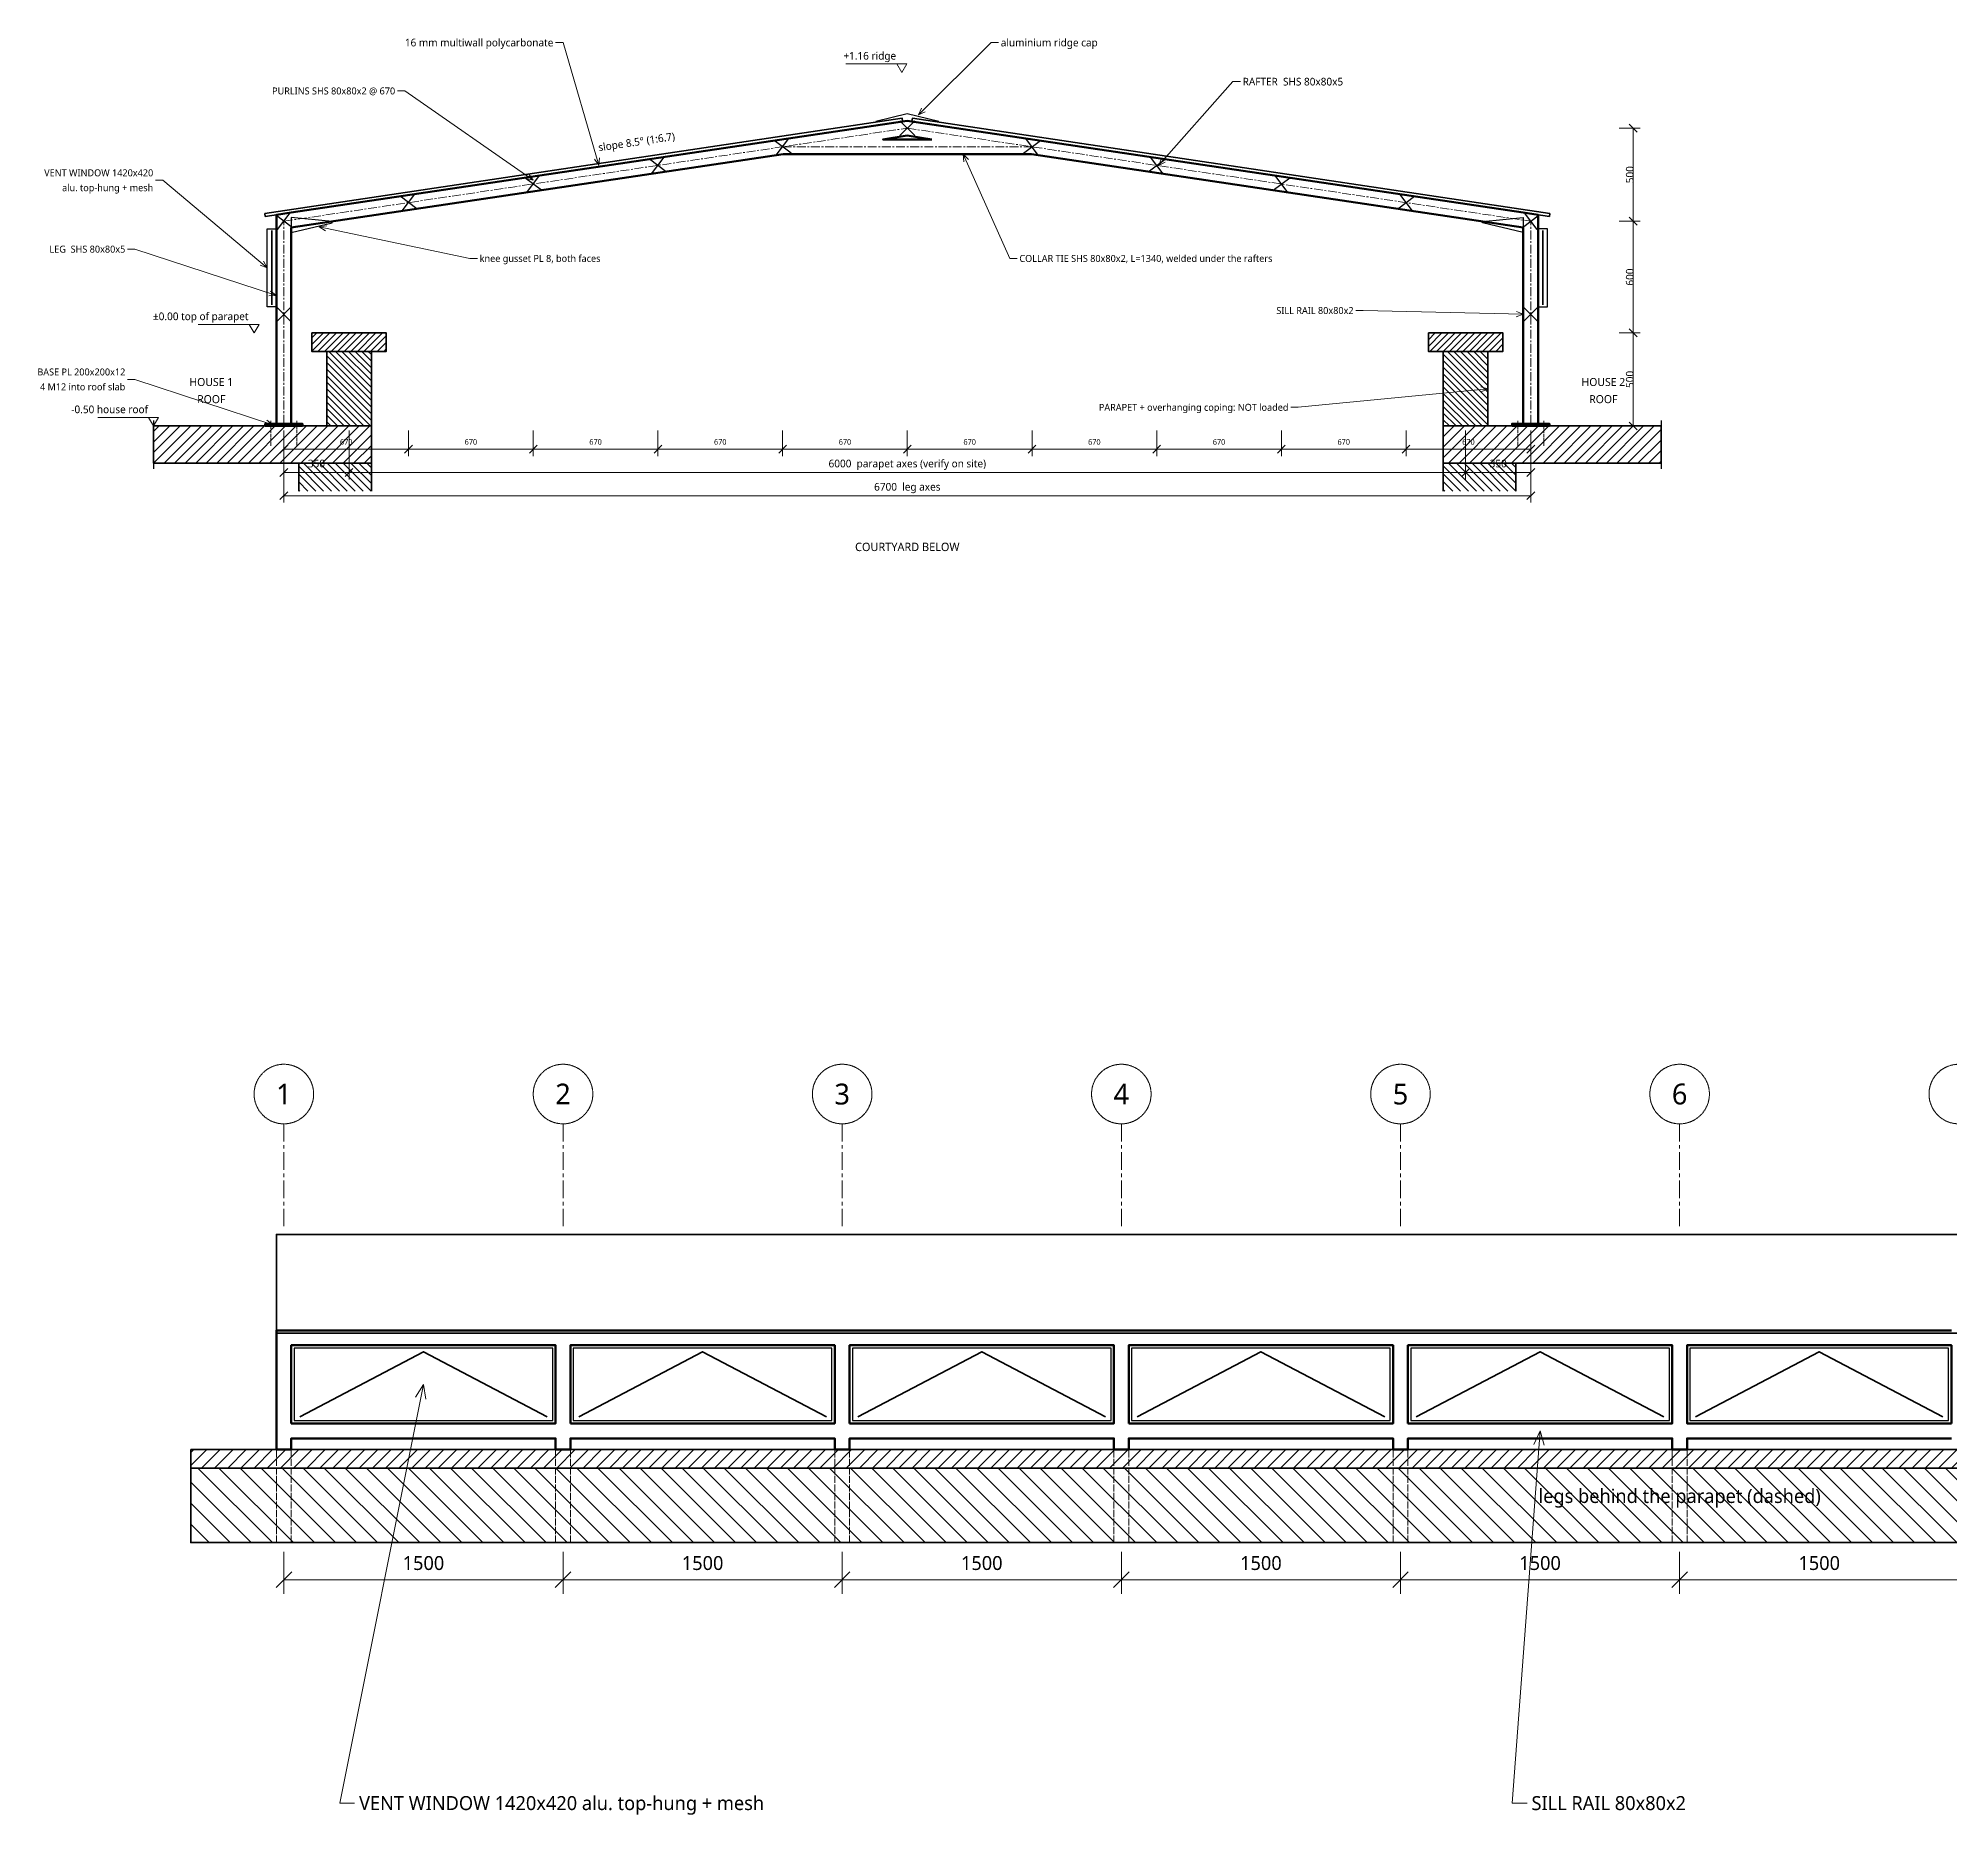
# Model space of a CAD drawing. Header units: millimetres. Extents: x -1920 to 25224, y -7963 to 28243.
# Drawn here: x -1320 to 8952, y -7963 to 1583 of the extents above; entities that cross this region are included whole.
import ezdxf
from ezdxf.enums import TextEntityAlignment as Align

# ---------------------------------------------------------------- set-up
doc = ezdxf.new("R2010")
doc.units = ezdxf.units.MM
doc.linetypes.add('CENTER', pattern=[5.08, 3.175, -0.635, 0.635, -0.635])
doc.linetypes.add('DASHED', pattern=[1.524, 1.27, -0.254])
for name, color, linetype, lineweight in [('A-ALU', 5, 'CONTINUOUS', 30), ('A-CONC', 8, 'CONTINUOUS', 35), ('A-DIM', 2, 'CONTINUOUS', 18), ('A-GLAZ', 4, 'CONTINUOUS', 35), ('A-GRID', 1, 'CENTER', 18), ('A-HATCH', 8, 'CONTINUOUS', 13), ('A-TEXT', 7, 'CONTINUOUS', 18), ('S-CENTER', 1, 'CENTER', 18), ('S-HIDDEN', 8, 'DASHED', 18), ('S-STEEL', 7, 'CONTINUOUS', 50), ('S-STEEL-THIN', 7, 'CONTINUOUS', 25)]:
    doc.layers.add(name, color=color, linetype=linetype, lineweight=lineweight)
doc.styles.add('OpenSans', font='OpenSans-Regular.ttf')

msp = doc.modelspace()

# ---------------------------------------------------------------- hatches: boundary and pattern name
at = {"layer": 'A-HATCH'}
h = msp.add_hatch(dxfattribs=at)
h.set_pattern_fill('ANSI31', scale=7.874)
h.paths.add_polyline_path([(150, 0), (550, 0), (550, -100), (150, -100)])
h = msp.add_hatch(dxfattribs=at)
h.set_pattern_fill('ANSI31', scale=7.874)
h.paths.add_polyline_path([(6150, 0), (6550, 0), (6550, -100), (6150, -100)])
h = msp.add_hatch(dxfattribs=at)
h.set_pattern_fill('ANSI31', scale=7.874, angle=-90)
h.paths.add_polyline_path([(230, -100), (470, -100), (470, -500), (230, -500)])
h = msp.add_hatch(dxfattribs=at)
h.set_pattern_fill('ANSI31', scale=7.874, angle=-90)
h.paths.add_polyline_path([(6230, -100), (6470, -100), (6470, -500), (6230, -500)])
h = msp.add_hatch(dxfattribs=at)
h.set_pattern_fill('ANSI31', scale=12.598)
h.paths.add_polyline_path([(470, -500), (-700, -500), (-700, -700), (470, -700)])
h = msp.add_hatch(dxfattribs=at)
h.set_pattern_fill('ANSI31', scale=12.5984)
h.paths.add_polyline_path([(6230, -500), (7400, -500), (7400, -700), (6230, -700)])
h = msp.add_hatch(dxfattribs=at)
h.set_pattern_fill('ANSI31', scale=9.449, angle=-90)
h.paths.add_polyline_path([(470, -700), (80, -700), (80, -850), (470, -850)])
h = msp.add_hatch(dxfattribs=at)
h.set_pattern_fill('ANSI31', scale=9.4488, angle=-90)
h.paths.add_polyline_path([(6230, -700), (6620, -700), (6620, -850), (6230, -850)])
h = msp.add_hatch(dxfattribs=at)
h.set_pattern_fill('ANSI31', scale=15.748)
h.paths.add_polyline_path([(-500, -6000), (15500, -6000), (15500, -6100), (-500, -6100)])
h = msp.add_hatch(dxfattribs=at)
h.set_pattern_fill('ANSI31', scale=25.1969, angle=-90)
h.paths.add_polyline_path([(-500, -6100), (15500, -6100), (15500, -6500), (-500, -6500)])

# ---------------------------------------------------------------- linework, layer by layer
at = {"layer": 'A-ALU'}
for points in [[(3180, 1137), (3350, 1178), (3520, 1137)], [(-40, 140), (-90, 140), (-90, 560), (-40, 560)], [(6740, 140), (6790, 140), (6790, 560), (6740, 560)]]:
    msp.add_lwpolyline(points, dxfattribs=at)
for points in [[(55, -5845), (1445, -5845), (1445, -5455), (55, -5455)], [(1555, -5845), (2945, -5845), (2945, -5455), (1555, -5455)], [(3055, -5845), (4445, -5845), (4445, -5455), (3055, -5455)], [(4555, -5845), (5945, -5845), (5945, -5455), (4555, -5455)], [(6055, -5845), (7445, -5845), (7445, -5455), (6055, -5455)], [(7555, -5845), (8945, -5845), (8945, -5455), (7555, -5455)]]:
    msp.add_lwpolyline(points, close=True, dxfattribs=at)
at = {"layer": 'A-CONC'}
for points in [[(150, 0), (550, 0), (550, -100), (150, -100)], [(6150, 0), (6550, 0), (6550, -100), (6150, -100)], [(230, -100), (470, -100), (470, -500), (230, -500)], [(6230, -100), (6470, -100), (6470, -500), (6230, -500)], [(470, -500), (-700, -500), (-700, -700), (470, -700)], [(6230, -500), (7400, -500), (7400, -700), (6230, -700)], [(-500, -6000), (15500, -6000), (15500, -6100), (-500, -6100)], [(-500, -6100), (15500, -6100), (15500, -6500), (-500, -6500)]]:
    msp.add_lwpolyline(points, close=True, dxfattribs=at)
for points in [[(80, -700), (80, -850)], [(470, -700), (470, -850)], [(6230, -700), (6230, -850)], [(6620, -700), (6620, -850)]]:
    msp.add_lwpolyline(points, dxfattribs=at)
at = {"layer": 'A-DIM'}
for points in [[(3293, 1445), (3020, 1445)], [(7175, 1100), (7288, 1100)], [(7271, 1079), (7229, 1121)], [(7250, 600), (7250, 1100)], [(7271, 579), (7229, 621)], [(7271, 579), (7229, 621)], [(7175, 600), (7288, 600)], [(7175, 600), (7288, 600)], [(7250, 0), (7250, 600)], [(-187, 45), (-460, 45)], [(7175, 0), (7288, 0)], [(7175, 0), (7288, 0)], [(7271, -21), (7229, 21)], [(7271, -21), (7229, 21)], [(7250, -500), (7250, 0)], [(-727, -455), (-1000, -455)], [(7175, -500), (7288, -500)], [(7271, -521), (7229, -479)], [(-21, -646), (21, -604)], [(0, -525), (0, -662)], [(0, -525), (0, -912)], [(0, -525), (0, -788)], [(350, -525), (350, -788)], [(350, -525), (350, -788)], [(649, -646), (691, -604)], [(649, -646), (691, -604)], [(670, -525), (670, -662)], [(670, -525), (670, -662)], [(1319, -646), (1361, -604)], [(1319, -646), (1361, -604)], [(1340, -525), (1340, -662)], [(1340, -525), (1340, -662)], [(1989, -646), (2031, -604)], [(1989, -646), (2031, -604)], [(2010, -525), (2010, -662)], [(2010, -525), (2010, -662)], [(2659, -646), (2701, -604)], [(2659, -646), (2701, -604)], [(2680, -525), (2680, -662)], [(2680, -525), (2680, -662)], [(3329, -646), (3371, -604)], [(3329, -646), (3371, -604)], [(3350, -525), (3350, -662)], [(3350, -525), (3350, -662)], [(3999, -646), (4041, -604)], [(3999, -646), (4041, -604)], [(4020, -525), (4020, -662)], [(4020, -525), (4020, -662)], [(4669, -646), (4711, -604)], [(4669, -646), (4711, -604)], [(4690, -525), (4690, -662)], [(4690, -525), (4690, -662)], [(5339, -646), (5381, -604)], [(5339, -646), (5381, -604)], [(5360, -525), (5360, -662)], [(5360, -525), (5360, -662)], [(6009, -646), (6051, -604)], [(6009, -646), (6051, -604)], [(6030, -525), (6030, -662)], [(6030, -525), (6030, -662)], [(6350, -525), (6350, -788)], [(6350, -525), (6350, -788)], [(6679, -646), (6721, -604)], [(6700, -525), (6700, -662)], [(6700, -525), (6700, -912)], [(6700, -525), (6700, -788)], [(0, -625), (670, -625)], [(670, -625), (1340, -625)], [(1340, -625), (2010, -625)], [(2010, -625), (2680, -625)], [(2680, -625), (3350, -625)], [(3350, -625), (4020, -625)], [(4020, -625), (4690, -625)], [(4690, -625), (5360, -625)], [(5360, -625), (6030, -625)], [(6030, -625), (6700, -625)], [(-21, -771), (21, -729)], [(0, -750), (350, -750)], [(329, -771), (371, -729)], [(329, -771), (371, -729)], [(350, -750), (6350, -750)], [(6329, -771), (6371, -729)], [(6329, -771), (6371, -729)], [(6350, -750), (6700, -750)], [(6679, -771), (6721, -729)], [(-21, -896), (21, -854)], [(0, -875), (6700, -875)], [(6679, -896), (6721, -854)], [(0, -6550), (0, -6775)], [(1500, -6550), (1500, -6775)], [(1500, -6550), (1500, -6775)], [(3000, -6550), (3000, -6775)], [(3000, -6550), (3000, -6775)], [(4500, -6550), (4500, -6775)], [(4500, -6550), (4500, -6775)], [(6000, -6550), (6000, -6775)], [(6000, -6550), (6000, -6775)], [(7500, -6550), (7500, -6775)], [(7500, -6550), (7500, -6775)], [(-42, -6742), (42, -6658)], [(1458, -6742), (1542, -6658)], [(1458, -6742), (1542, -6658)], [(2958, -6742), (3042, -6658)], [(2958, -6742), (3042, -6658)], [(4458, -6742), (4542, -6658)], [(4458, -6742), (4542, -6658)], [(5958, -6742), (6042, -6658)], [(5958, -6742), (6042, -6658)], [(7458, -6742), (7542, -6658)], [(7458, -6742), (7542, -6658)], [(0, -6700), (1500, -6700)], [(1500, -6700), (3000, -6700)], [(3000, -6700), (4500, -6700)], [(4500, -6700), (6000, -6700)], [(6000, -6700), (7500, -6700)], [(7500, -6700), (9000, -6700)]]:
    msp.add_lwpolyline(points, dxfattribs=at)
for points in [[(3320, 1400), (3293, 1445), (3347, 1445)], [(-160, 0), (-187, 45), (-133, 45)], [(-700, -500), (-727, -455), (-673, -455)]]:
    msp.add_lwpolyline(points, close=True, dxfattribs=at)
at = {"layer": 'A-GLAZ'}
for points in [[(-100, 626), (3325, 1137), (3323, 1153), (-102, 641)], [(6800, 626), (3375, 1137), (3377, 1153), (6802, 641)], [(-40, -5374), (15040, -5374), (15040, -4844), (-40, -4844)]]:
    msp.add_lwpolyline(points, close=True, dxfattribs=at)
for points in [[(-65, 150), (-65, 550)], [(6765, 150), (6765, 550)], [(85, -5825), (750, -5475), (1415, -5825)], [(1585, -5825), (2250, -5475), (2915, -5825)], [(3085, -5825), (3750, -5475), (4415, -5825)], [(4585, -5825), (5250, -5475), (5915, -5825)], [(6085, -5825), (6750, -5475), (7415, -5825)], [(7585, -5825), (8250, -5475), (8915, -5825)]]:
    msp.add_lwpolyline(points, dxfattribs=at)
at = {"layer": 'A-GRID', "linetype": 'CENTER', "ltscale": 30}
for points in [[(0, -4250), (0, -4800)], [(1500, -4250), (1500, -4800)], [(3000, -4250), (3000, -4800)], [(4500, -4250), (4500, -4800)], [(6000, -4250), (6000, -4800)], [(7500, -4250), (7500, -4800)]]:
    msp.add_lwpolyline(points, dxfattribs=at)
at = {"layer": 'A-GRID'}
for centre in [(0, -4090), (1500, -4090), (3000, -4090), (4500, -4090), (6000, -4090), (7500, -4090), (9000, -4090)]:
    msp.add_circle(centre, 160, dxfattribs=at)
at = {"layer": 'A-TEXT'}
for points in [[(1500, 1560), (1460, 1560)], [(1693, 901), (1500, 1560)], [(3410, 1171), (3800, 1560)], [(3800, 1560), (3840, 1560)], [(4700, 899), (5100, 1350)], [(5100, 1350), (5140, 1350)], [(650, 1300), (610, 1300)], [(1340, 820), (650, 1300)], [(3410, 1171), (3427, 1208)], [(3410, 1171), (3446, 1188)], [(1693, 901), (1669, 933)], [(1693, 901), (1696, 941)], [(3650, 960), (3900, 400)], [(3650, 960), (3678, 931)], [(3650, 960), (3653, 920)], [(4700, 899), (4715, 936)], [(1340, 820), (1301, 830)], [(1340, 820), (1317, 853)], [(4700, 899), (4735, 918)], [(-650, 820), (-690, 820)], [(-90, 350), (-650, 820)], [(190, 570), (230, 576)], [(190, 570), (1000, 400)], [(190, 570), (224, 549)], [(-800, 450), (-840, 450)], [(-40, 200), (-800, 450)], [(-90, 350), (-128, 364)], [(-90, 350), (-110, 385)], [(1000, 400), (1040, 400)], [(3900, 400), (3940, 400)], [(-40, 200), (-71, 225)], [(-40, 200), (-80, 199)], [(5800, 120), (5760, 120)], [(6660, 100), (5800, 120)], [(6660, 100), (6623, 115)], [(6660, 100), (6622, 87)], [(-800, -250), (-840, -250)], [(-60, -494), (-800, -250)], [(6470, -300), (5450, -400)], [(6470, -300), (6431, -290)], [(6470, -300), (6434, -317)], [(5450, -400), (5410, -400)], [(-60, -494), (-100, -495)], [(-60, -494), (-91, -469)], [(750, -5650), (300, -7900)], [(750, -5650), (708, -5718)], [(750, -5650), (762, -5729)], [(6750, -5900), (6600, -7900)], [(6750, -5900), (6717, -5973)], [(6750, -5900), (6772, -5977)], [(300, -7900), (380, -7900)], [(6600, -7900), (6680, -7900)]]:
    msp.add_lwpolyline(points, dxfattribs=at)
at = {"layer": 'S-CENTER', "linetype": 'CENTER', "ltscale": 15}
for points in [[(0, 600), (3350, 1100), (6700, 600)], [(2680, 1000), (4020, 1000)], [(0, -488), (0, 600)], [(6700, -488), (6700, 600)]]:
    msp.add_lwpolyline(points, dxfattribs=at)
at = {"layer": 'S-HIDDEN', "linetype": 'DASHED', "ltscale": 15}
for points in [[(-70, -473), (-70, -610)], [(70, -473), (70, -610)], [(6630, -473), (6630, -610)], [(6770, -473), (6770, -610)]]:
    msp.add_lwpolyline(points, dxfattribs=at)
at = {"layer": 'S-HIDDEN', "linetype": 'DASHED', "ltscale": 30}
for points in [[(-40, -6500), (-40, -6000)], [(40, -6500), (40, -6000)], [(1460, -6500), (1460, -6000)], [(1540, -6500), (1540, -6000)], [(2960, -6500), (2960, -6000)], [(3040, -6500), (3040, -6000)], [(4460, -6500), (4460, -6000)], [(4540, -6500), (4540, -6000)], [(5960, -6500), (5960, -6000)], [(6040, -6500), (6040, -6000)], [(7460, -6500), (7460, -6000)], [(7540, -6500), (7540, -6000)]]:
    msp.add_lwpolyline(points, dxfattribs=at)
at = {"layer": 'S-STEEL'}
for points in [[(3350, 1140), (6660, 646), (6660, 646), (6740, 634), (6740, -488), (6660, -488), (6660, 566), (4017, 960), (2683, 960), (40, 566), (40, -488), (-40, -488), (-40, 634), (40, 646), (3350, 1140)], [(3481, 1040), (3350, 1060), (3219, 1040), (3481, 1040)], [(-100, -500), (100, -500), (100, -488), (-100, -488)], [(6600, -500), (6800, -500), (6800, -488), (6600, -488)], [(40, -5860), (1460, -5860), (1460, -5440), (40, -5440), (40, -5860)], [(1540, -5860), (2960, -5860), (2960, -5440), (1540, -5440), (1540, -5860)], [(3040, -5860), (4460, -5860), (4460, -5440), (3040, -5440), (3040, -5860)], [(4540, -5860), (5960, -5860), (5960, -5440), (4540, -5440), (4540, -5860)], [(6040, -5860), (7460, -5860), (7460, -5440), (6040, -5440), (6040, -5860)], [(8960, -5860), (8960, -5440), (7540, -5440), (7540, -5860), (8960, -5860)]]:
    msp.add_lwpolyline(points, close=True, dxfattribs=at)
msp.add_lwpolyline([(8960, -5940), (7540, -5940), (7540, -6000), (7460, -6000), (7460, -5940), (6040, -5940), (6040, -6000), (5960, -6000), (5960, -5940), (4540, -5940), (4540, -6000), (4460, -6000), (4460, -5940), (3040, -5940), (3040, -6000), (2960, -6000), (2960, -5940), (1540, -5940), (1540, -6000), (1460, -6000), (1460, -5940), (40, -5940), (40, -6000), (-40, -6000), (-40, -5360), (0, -5360), (40, -5360), (1460, -5360), (1540, -5360), (2960, -5360), (3040, -5360), (4460, -5360), (4540, -5360), (5960, -5360), (6040, -5360), (7460, -5360), (7540, -5360), (8960, -5360)], dxfattribs=at)
at = {"layer": 'S-STEEL-THIN'}
for points in [[(3310, 1060), (3390, 1140)], [(3390, 1060), (3310, 1140)], [(2725, 966), (2635, 1034)], [(2646, 955), (2714, 1045)], [(3975, 966), (4065, 1034)], [(4054, 955), (3986, 1045)], [(2055, 866), (1965, 934)], [(1976, 855), (2044, 945)], [(4645, 866), (4735, 934)], [(4724, 855), (4656, 945)], [(1385, 766), (1295, 834)], [(1306, 755), (1374, 845)], [(5315, 766), (5405, 834)], [(5394, 755), (5326, 845)], [(715, 666), (625, 734)], [(636, 655), (704, 745)], [(5985, 666), (6075, 734)], [(6064, 655), (5996, 745)], [(45, 566), (-45, 634)], [(-34, 555), (34, 645)], [(6655, 566), (6745, 634)], [(6734, 555), (6666, 645)], [(-40, 60), (40, 140)], [(40, 60), (-40, 140)], [(6660, 60), (6740, 140)], [(6740, 60), (6660, 140)], [(-700, -470), (-700, -730)], [(7400, -470), (7400, -730)]]:
    msp.add_lwpolyline(points, dxfattribs=at)
for points in [[(40, 540), (260, 592), (260, 598), (40, 620)], [(6660, 540), (6440, 592), (6440, 598), (6660, 620)]]:
    msp.add_lwpolyline(points, close=True, dxfattribs=at)

# ---------------------------------------------------------------- texts
at = {"layer": 'A-DIM', "style": 'OpenSans'}
for s, p in [('+1.16 ridge', (3290, 1456)), ('±0.00 top of parapet', (-190, 56)), ('-0.50 house roof', (-730, -444))]:
    msp.add_text(s, height=41.25, dxfattribs=at).set_placement(p, align=Align.BOTTOM_RIGHT)
for s, height, rotation, p in [('slope 8.5° (1:6.7)', 41.25, 8.4889, (1900, 994)), ('500', 41.3, 90, (7265, 850)), ('600', 41.3, 90, (7265, 300)), ('500', 41.3, 90, (7265, -250))]:
    msp.add_text(s, height=height, rotation=rotation, dxfattribs=at).set_placement(p, align=Align.BOTTOM_CENTER)
for s, height, p in [('670', 30, (335, -610)), ('670', 30, (1005, -610)), ('670', 30, (1675, -610)), ('670', 30, (2345, -610)), ('670', 30, (3015, -610)), ('670', 30, (3685, -610)), ('670', 30, (4355, -610)), ('670', 30, (5025, -610)), ('670', 30, (5695, -610)), ('670', 30, (6365, -610)), ('350', 41.3, (175, -735)), ('6000  parapet axes (verify on site)', 41.25, (3350, -735)), ('350', 41.3, (6525, -735)), ('6700  leg axes', 41.25, (3350, -860)), ('1500', 75, (750, -6670)), ('1500', 75, (2250, -6670)), ('1500', 75, (3750, -6670)), ('1500', 75, (5250, -6670)), ('1500', 75, (6750, -6670)), ('1500', 75, (8250, -6670))]:
    msp.add_text(s, height=height, dxfattribs=at).set_placement(p, align=Align.BOTTOM_CENTER)
for s, height, p in [('COURTYARD BELOW', 45, (3350, -1150)), ('legs behind the parapet (dashed)', 75, (7500, -6250))]:
    msp.add_text(s, height=height, dxfattribs=at).set_placement(p, align=Align.MIDDLE_CENTER)
at = {"layer": 'A-GRID', "style": 'OpenSans'}
for s, p in [('1', (0, -4090)), ('2', (1500, -4090)), ('3', (3000, -4090)), ('4', (4500, -4090)), ('5', (6000, -4090)), ('6', (7500, -4090))]:
    msp.add_text(s, height=112, dxfattribs=at).set_placement(p, align=Align.MIDDLE_CENTER)
at = {"layer": 'A-TEXT', "style": 'OpenSans'}
for s, height, p in [('16 mm multiwall polycarbonate', 41.25, (1448, 1560)), ('PURLINS SHS 80x80x2 @ 670', 37.5, (598, 1300)), ('VENT WINDOW 1420x420', 37.5, (-702, 860)), ('alu. top-hung + mesh', 37.5, (-702, 780)), ('LEG  SHS 80x80x5', 37.5, (-852, 450)), ('SILL RAIL 80x80x2', 37.5, (5748, 120)), ('BASE PL 200x200x12', 37.5, (-852, -210)), ('4 M12 into roof slab', 37.5, (-852, -290)), ('PARAPET + overhanging coping: NOT loaded', 37.5, (5398, -400))]:
    msp.add_text(s, height=height, dxfattribs=at).set_placement(p, align=Align.MIDDLE_RIGHT)
for s, height, p in [('aluminium ridge cap', 41.25, (3852, 1560)), ('RAFTER  SHS 80x80x5', 41.25, (5152, 1350)), ('knee gusset PL 8, both faces', 37.5, (1052, 400)), ('COLLAR TIE SHS 80x80x2, L=1340, welded under the rafters', 37.5, (3952, 400)), ('VENT WINDOW 1420x420 alu. top-hung + mesh', 75, (404, -7900)), ('SILL RAIL 80x80x2', 75, (6704, -7900))]:
    msp.add_text(s, height=height, dxfattribs=at).set_placement(p, align=Align.MIDDLE_LEFT)
for s, p in [('HOUSE 1', (-390, -264)), ('HOUSE 2', (7090, -264)), ('ROOF', (-390, -356)), ('ROOF', (7090, -356))]:
    msp.add_text(s, height=43.1, dxfattribs=at).set_placement(p, align=Align.MIDDLE_CENTER)

doc.saveas('drawing.dxf')
